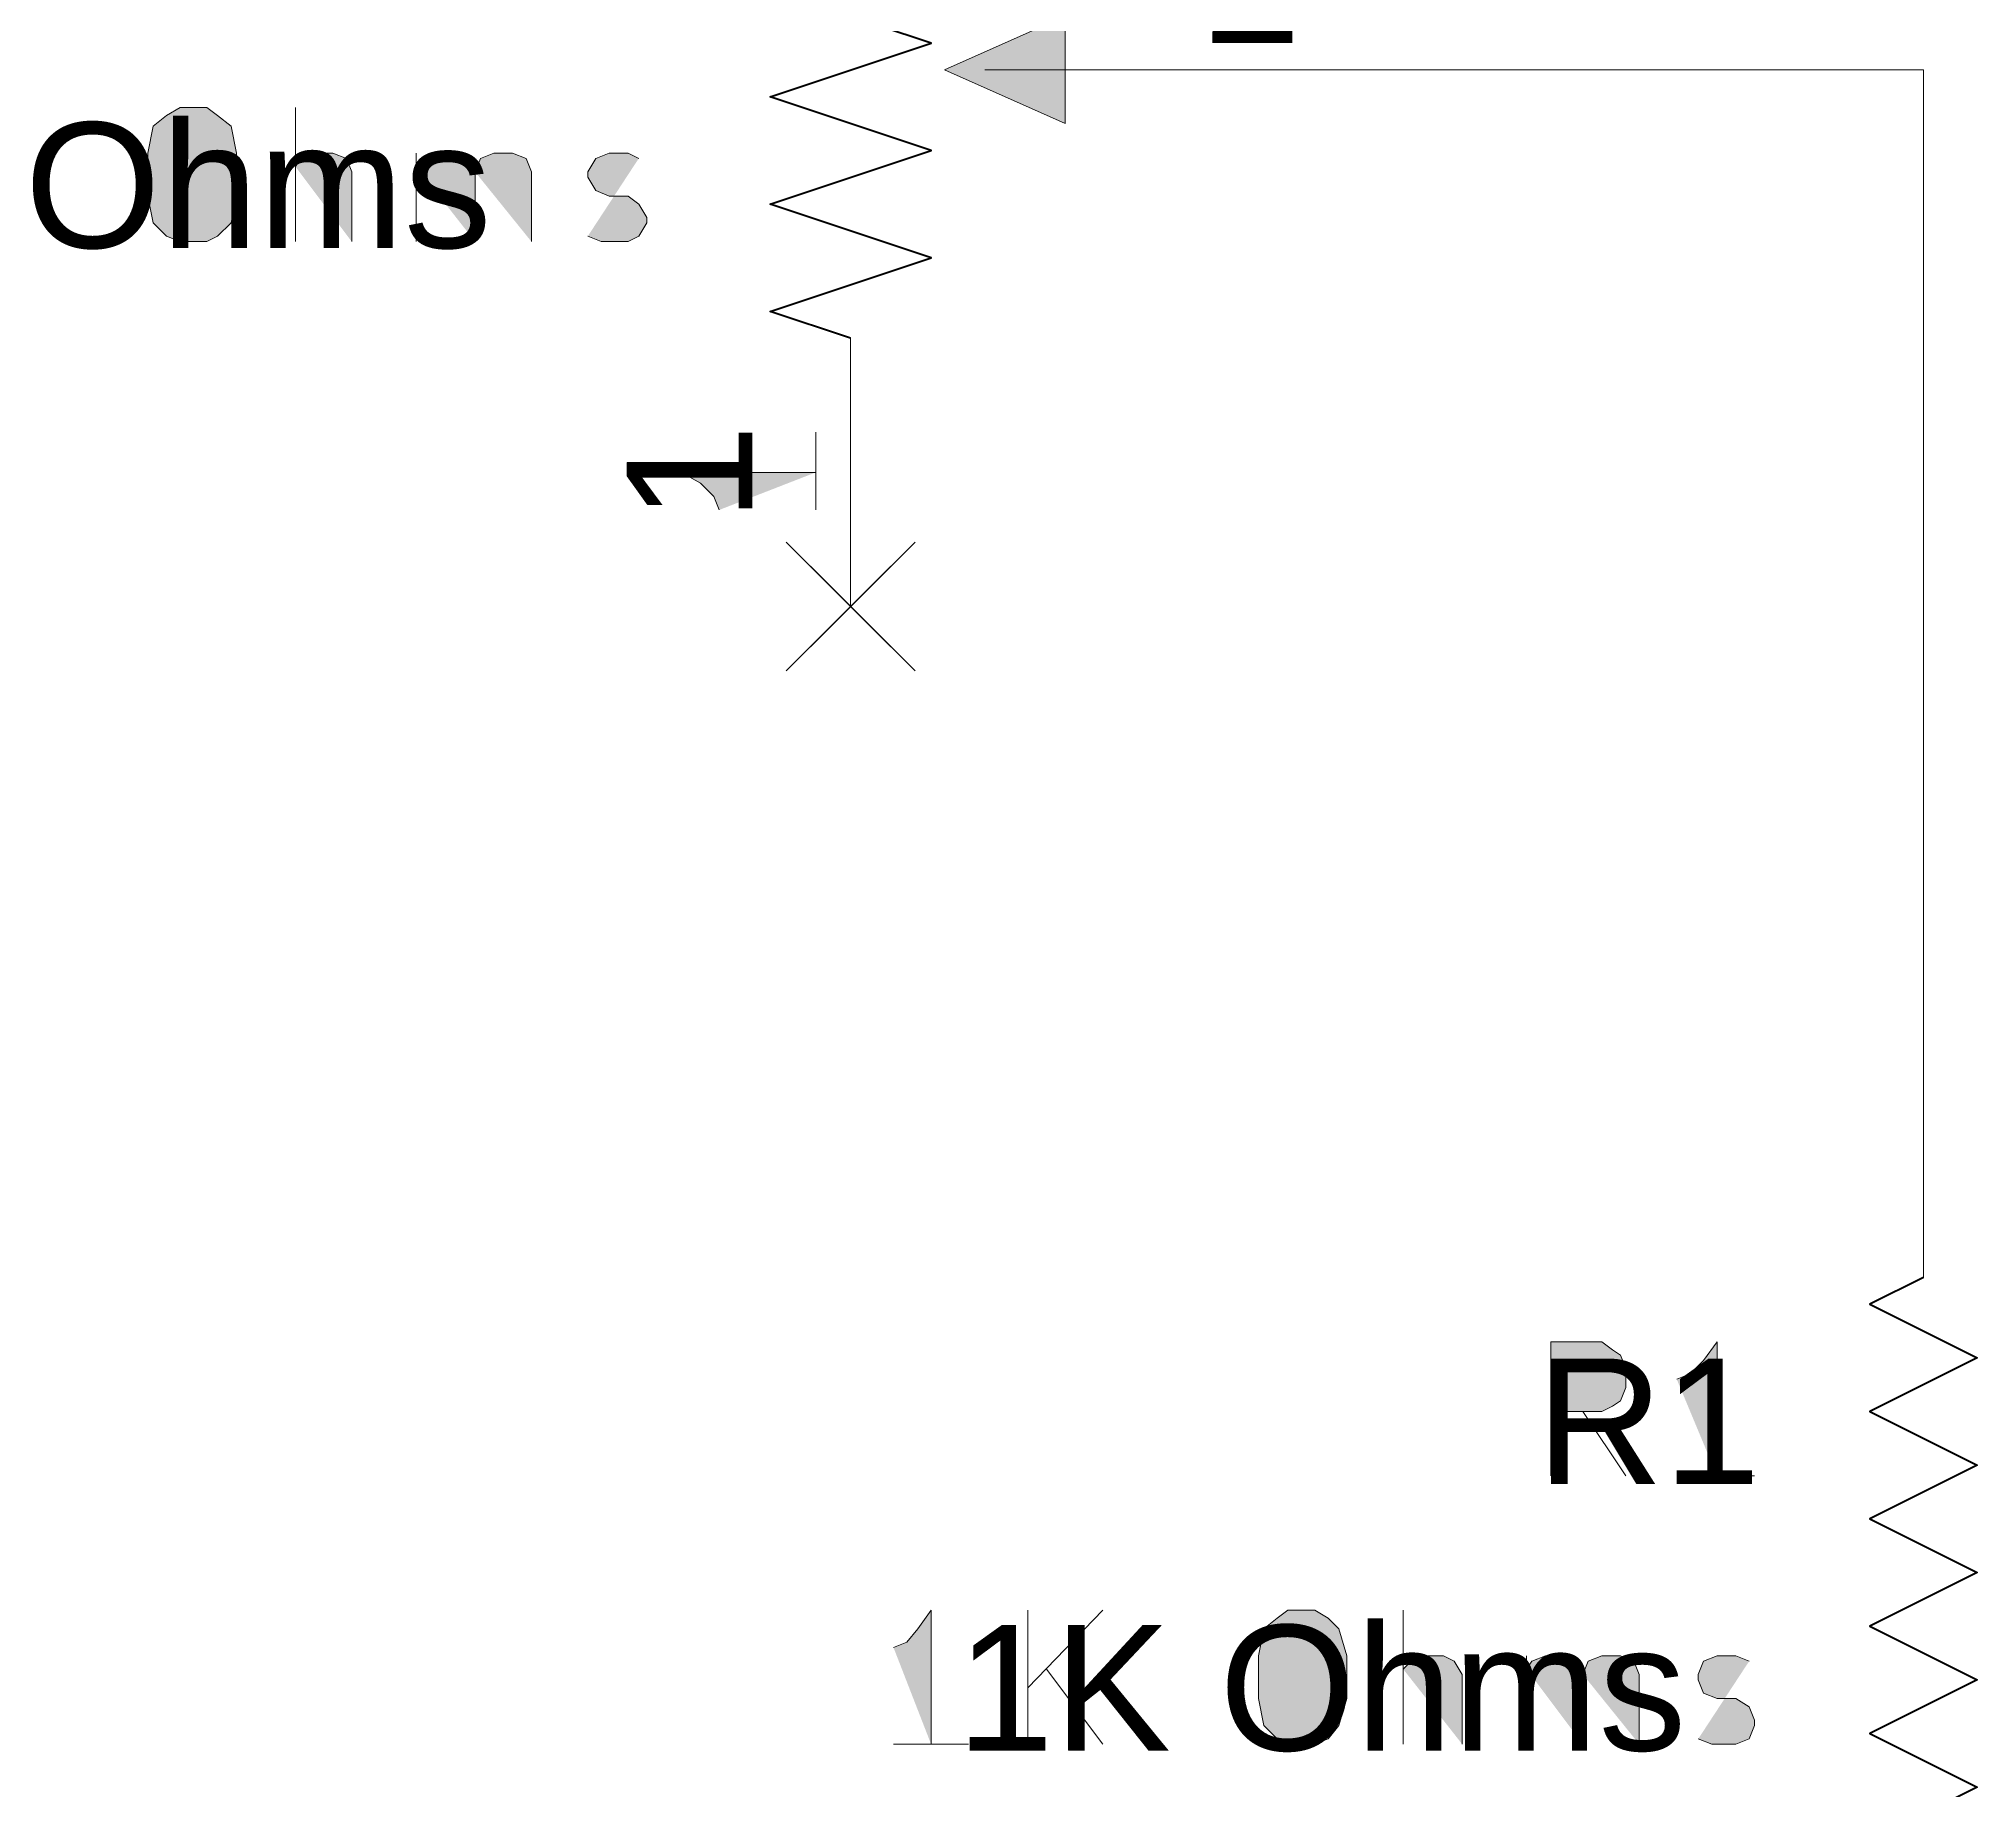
# Model space of a CAD drawing. Extents: x 283 to 656, y 89 to 372.
# Drawn here: x 407.9 to 459.9, y 254.4 to 301.4 of the extents above; entities that cross this region are included whole.
import ezdxf

# ---------------------------------------------------------------- set-up
doc = ezdxf.new("R2010")
doc.units = 0
doc.header["$MEASUREMENT"] = 0
doc.layers.add('Layer 1', color=7, linetype='Continuous', lineweight=0)

# ---------------------------------------------------------------- blocks, each defined once
blk = doc.blocks.new('Block_23')
at = {"layer": 'Layer 1', "char_height": 0.2, "attachment_point": 7, "rotation": 90}
for insert in [(427.046, 288.433), (427.048, 288.434)]:
    blk.add_mtext('\\C18;\\c0;\\FArial|b0|i0|c1;\\H3.364416;\\W1.000000;1', dxfattribs=dict(at, insert=insert))
blk = doc.blocks.new('Block_22')
at = {"layer": 'Layer 1', "true_color": 0x000000, "transparency": 33554687}
h = blk.add_hatch(color=18, dxfattribs=at)
h.dxf.hatch_style = 2
edge = h.paths.add_edge_path()
edge.add_spline(control_points=[(436.889, 300.556), (436.889, 300.556), (444.089, 300.556), (444.089, 300.556)], knot_values=[0, 0, 0, 0, 1, 1, 1, 1], degree=3, periodic=0)
edge.add_line((444.089, 300.556), (436.889, 300.556))
h = blk.add_hatch(color=18, dxfattribs=at)
h.dxf.hatch_style = 2
edge = h.paths.add_edge_path()
edge.add_spline(control_points=[(411.689, 299.548), (411.689, 299.548), (412.409, 299.548), (412.409, 299.548), (412.409, 299.548), (412.697, 299.332), (412.697, 299.332), (412.697, 299.332), (413.057, 299.044), (413.057, 299.044), (413.057, 299.044), (413.201, 298.324), (413.201, 298.324), (413.201, 298.324), (413.201, 297.172), (413.201, 297.172), (413.201, 297.172), (413.057, 296.452), (413.057, 296.452), (413.057, 296.452), (412.697, 296.092), (412.697, 296.092), (412.697, 296.092), (412.409, 295.948), (412.409, 295.948), (412.409, 295.948), (411.689, 295.948), (411.689, 295.948), (411.689, 295.948), (411.329, 296.092), (411.329, 296.092), (411.329, 296.092), (410.969, 296.452), (410.969, 296.452), (410.969, 296.452), (410.825, 297.172), (410.825, 297.172), (410.825, 297.172), (410.825, 298.324), (410.825, 298.324), (410.825, 298.324), (410.969, 299.044), (410.969, 299.044), (410.969, 299.044), (411.329, 299.332), (411.329, 299.332), (411.329, 299.332), (411.689, 299.548), (411.689, 299.548)], knot_values=[0, 0, 0, 0, 1, 1, 1, 2, 2, 2, 3, 3, 3, 4, 4, 4, 5, 5, 5, 6, 6, 6, 7, 7, 7, 8, 8, 8, 9, 9, 9, 10, 10, 10, 11, 11, 11, 12, 12, 12, 13, 13, 13, 14, 14, 14, 15, 15, 15, 16, 16, 16, 16], degree=3, periodic=0)
edge.add_line((411.689, 299.548), (411.689, 299.548))
h = blk.add_hatch(color=18, dxfattribs=at)
h.dxf.hatch_style = 2
edge = h.paths.add_edge_path()
edge.add_spline(control_points=[(414.785, 295.948), (414.785, 295.948), (414.785, 299.548), (414.785, 299.548)], knot_values=[0, 0, 0, 0, 1, 1, 1, 1], degree=3, periodic=0)
edge.add_line((414.785, 299.548), (414.785, 295.948))
h = blk.add_hatch(color=18, dxfattribs=at)
h.dxf.hatch_style = 2
edge = h.paths.add_edge_path()
edge.add_spline(control_points=[(416.297, 295.948), (416.297, 295.948), (416.297, 297.82), (416.297, 297.82), (416.297, 297.82), (416.153, 298.18), (416.153, 298.18), (416.153, 298.18), (415.793, 298.324), (415.793, 298.324), (415.793, 298.324), (415.289, 298.324), (415.289, 298.324), (415.289, 298.324), (414.929, 298.18), (414.929, 298.18), (414.929, 298.18), (414.785, 297.964), (414.785, 297.964)], knot_values=[0, 0, 0, 0, 1, 1, 1, 2, 2, 2, 3, 3, 3, 4, 4, 4, 5, 5, 5, 6, 6, 6, 6], degree=3, periodic=0)
edge.add_line((414.785, 297.964), (416.297, 295.948))
h = blk.add_hatch(color=18, dxfattribs=at)
h.dxf.hatch_style = 2
edge = h.paths.add_edge_path()
edge.add_spline(control_points=[(418.025, 295.948), (418.025, 295.948), (418.025, 298.324), (418.025, 298.324)], knot_values=[0, 0, 0, 0, 1, 1, 1, 1], degree=3, periodic=0)
edge.add_line((418.025, 298.324), (418.025, 295.948))
h = blk.add_hatch(color=18, dxfattribs=at)
h.dxf.hatch_style = 2
edge = h.paths.add_edge_path()
edge.add_spline(control_points=[(418.025, 297.964), (418.025, 297.964), (418.169, 298.18), (418.169, 298.18), (418.169, 298.18), (418.529, 298.324), (418.529, 298.324), (418.529, 298.324), (419.033, 298.324), (419.033, 298.324), (419.033, 298.324), (419.393, 298.18), (419.393, 298.18), (419.393, 298.18), (419.609, 297.82), (419.609, 297.82), (419.609, 297.82), (419.609, 295.948), (419.609, 295.948)], knot_values=[0, 0, 0, 0, 1, 1, 1, 2, 2, 2, 3, 3, 3, 4, 4, 4, 5, 5, 5, 6, 6, 6, 6], degree=3, periodic=0)
edge.add_line((419.609, 295.948), (418.025, 297.964))
h = blk.add_hatch(color=18, dxfattribs=at)
h.dxf.hatch_style = 2
edge = h.paths.add_edge_path()
edge.add_spline(control_points=[(419.609, 297.82), (419.609, 297.82), (419.753, 298.18), (419.753, 298.18), (419.753, 298.18), (420.113, 298.324), (420.113, 298.324), (420.113, 298.324), (420.617, 298.324), (420.617, 298.324), (420.617, 298.324), (420.977, 298.18), (420.977, 298.18), (420.977, 298.18), (421.121, 297.82), (421.121, 297.82), (421.121, 297.82), (421.121, 295.948), (421.121, 295.948)], knot_values=[0, 0, 0, 0, 1, 1, 1, 2, 2, 2, 3, 3, 3, 4, 4, 4, 5, 5, 5, 6, 6, 6, 6], degree=3, periodic=0)
edge.add_line((421.121, 295.948), (419.609, 297.82))
h = blk.add_hatch(color=18, dxfattribs=at)
h.dxf.hatch_style = 2
edge = h.paths.add_edge_path()
edge.add_spline(control_points=[(422.633, 296.092), (422.633, 296.092), (422.993, 295.948), (422.993, 295.948), (422.993, 295.948), (423.713, 295.948), (423.713, 295.948), (423.713, 295.948), (424.001, 296.092), (424.001, 296.092), (424.001, 296.092), (424.217, 296.452), (424.217, 296.452), (424.217, 296.452), (424.217, 296.596), (424.217, 296.596), (424.217, 296.596), (424.001, 296.956), (424.001, 296.956), (424.001, 296.956), (423.713, 297.172), (423.713, 297.172), (423.713, 297.172), (423.209, 297.172), (423.209, 297.172), (423.209, 297.172), (422.849, 297.316), (422.849, 297.316), (422.849, 297.316), (422.633, 297.676), (422.633, 297.676), (422.633, 297.676), (422.633, 297.82), (422.633, 297.82), (422.633, 297.82), (422.849, 298.18), (422.849, 298.18), (422.849, 298.18), (423.209, 298.324), (423.209, 298.324), (423.209, 298.324), (423.713, 298.324), (423.713, 298.324), (423.713, 298.324), (424.001, 298.18), (424.001, 298.18)], knot_values=[0, 0, 0, 0, 1, 1, 1, 2, 2, 2, 3, 3, 3, 4, 4, 4, 5, 5, 5, 6, 6, 6, 7, 7, 7, 8, 8, 8, 9, 9, 9, 10, 10, 10, 11, 11, 11, 12, 12, 12, 13, 13, 13, 14, 14, 14, 15, 15, 15, 15], degree=3, periodic=0)
edge.add_line((424.001, 298.18), (422.633, 296.092))
h = blk.add_hatch(color=18, dxfattribs=at)
h.dxf.hatch_style = 2
edge = h.paths.add_edge_path()
edge.add_spline(control_points=[(429.689, 293.356), (429.689, 293.356), (429.689, 286.156), (429.689, 286.156)], knot_values=[0, 0, 0, 0, 1, 1, 1, 1], degree=3, periodic=0)
edge.add_line((429.689, 286.156), (429.689, 293.356))
h = blk.add_hatch(color=18, dxfattribs=at)
h.dxf.hatch_style = 2
edge = h.paths.add_edge_path()
edge.add_spline(control_points=[(428.753, 290.836), (428.753, 290.836), (428.753, 288.748), (428.753, 288.748)], knot_values=[0, 0, 0, 0, 1, 1, 1, 1], degree=3, periodic=0)
edge.add_line((428.753, 288.748), (428.753, 290.836))
h = blk.add_hatch(color=18, dxfattribs=at)
h.dxf.hatch_style = 2
edge = h.paths.add_edge_path()
edge.add_spline(control_points=[(428.753, 289.756), (428.753, 289.756), (425.153, 289.756), (425.153, 289.756), (425.153, 289.756), (425.657, 289.468), (425.657, 289.468), (425.657, 289.468), (426.017, 289.108), (426.017, 289.108), (426.017, 289.108), (426.161, 288.748), (426.161, 288.748)], knot_values=[0, 0, 0, 0, 1, 1, 1, 2, 2, 2, 3, 3, 3, 4, 4, 4, 4], degree=3, periodic=0)
edge.add_line((426.161, 288.748), (428.753, 289.756))
h = blk.add_hatch(color=18, dxfattribs=at)
h.dxf.hatch_style = 2
edge = h.paths.add_edge_path()
edge.add_spline(control_points=[(428.609, 287.236), (428.609, 287.236), (430.769, 285.076), (430.769, 285.076)], knot_values=[0, 0, 0, 0, 1, 1, 1, 1], degree=3, periodic=0)
edge.add_line((430.769, 285.076), (428.609, 287.236))
h = blk.add_hatch(color=18, dxfattribs=at)
h.dxf.hatch_style = 2
edge = h.paths.add_edge_path()
edge.add_spline(control_points=[(430.769, 287.236), (430.769, 287.236), (428.609, 285.076), (428.609, 285.076)], knot_values=[0, 0, 0, 0, 1, 1, 1, 1], degree=3, periodic=0)
edge.add_line((428.609, 285.076), (430.769, 287.236))
at = {"layer": 'Layer 1', "color": 18, "lineweight": 15, "true_color": 0x000000}
for points in [[(436.889, 300.556), (436.889, 300.556), (444.089, 300.556), (444.089, 300.556)], [(414.785, 295.948), (414.785, 295.948), (414.785, 299.548), (414.785, 299.548)], [(418.025, 295.948), (418.025, 295.948), (418.025, 298.324), (418.025, 298.324)], [(429.689, 293.356), (429.689, 293.356), (429.689, 286.156), (429.689, 286.156)], [(428.753, 290.836), (428.753, 290.836), (428.753, 288.748), (428.753, 288.748)], [(428.609, 287.236), (428.609, 287.236), (430.769, 285.076), (430.769, 285.076)], [(430.769, 287.236), (430.769, 287.236), (428.609, 285.076), (428.609, 285.076)]]:
    blk.add_open_spline(points, degree=3, dxfattribs=at)
for points, knots in [([(411.689, 299.548), (411.689, 299.548), (412.409, 299.548), (412.409, 299.548), (412.409, 299.548), (412.697, 299.332), (412.697, 299.332), (412.697, 299.332), (413.057, 299.044), (413.057, 299.044), (413.057, 299.044), (413.201, 298.324), (413.201, 298.324), (413.201, 298.324), (413.201, 297.172), (413.201, 297.172), (413.201, 297.172), (413.057, 296.452), (413.057, 296.452), (413.057, 296.452), (412.697, 296.092), (412.697, 296.092), (412.697, 296.092), (412.409, 295.948), (412.409, 295.948), (412.409, 295.948), (411.689, 295.948), (411.689, 295.948), (411.689, 295.948), (411.329, 296.092), (411.329, 296.092), (411.329, 296.092), (410.969, 296.452), (410.969, 296.452), (410.969, 296.452), (410.825, 297.172), (410.825, 297.172), (410.825, 297.172), (410.825, 298.324), (410.825, 298.324), (410.825, 298.324), (410.969, 299.044), (410.969, 299.044), (410.969, 299.044), (411.329, 299.332), (411.329, 299.332), (411.329, 299.332), (411.689, 299.548), (411.689, 299.548)], [0, 0, 0, 0, 1, 1, 1, 2, 2, 2, 3, 3, 3, 4, 4, 4, 5, 5, 5, 6, 6, 6, 7, 7, 7, 8, 8, 8, 9, 9, 9, 10, 10, 10, 11, 11, 11, 12, 12, 12, 13, 13, 13, 14, 14, 14, 15, 15, 15, 16, 16, 16, 16]), ([(416.297, 295.948), (416.297, 295.948), (416.297, 297.82), (416.297, 297.82), (416.297, 297.82), (416.153, 298.18), (416.153, 298.18), (416.153, 298.18), (415.793, 298.324), (415.793, 298.324), (415.793, 298.324), (415.289, 298.324), (415.289, 298.324), (415.289, 298.324), (414.929, 298.18), (414.929, 298.18), (414.929, 298.18), (414.785, 297.964), (414.785, 297.964)], [0, 0, 0, 0, 1, 1, 1, 2, 2, 2, 3, 3, 3, 4, 4, 4, 5, 5, 5, 6, 6, 6, 6]), ([(418.025, 297.964), (418.025, 297.964), (418.169, 298.18), (418.169, 298.18), (418.169, 298.18), (418.529, 298.324), (418.529, 298.324), (418.529, 298.324), (419.033, 298.324), (419.033, 298.324), (419.033, 298.324), (419.393, 298.18), (419.393, 298.18), (419.393, 298.18), (419.609, 297.82), (419.609, 297.82), (419.609, 297.82), (419.609, 295.948), (419.609, 295.948)], [0, 0, 0, 0, 1, 1, 1, 2, 2, 2, 3, 3, 3, 4, 4, 4, 5, 5, 5, 6, 6, 6, 6]), ([(419.609, 297.82), (419.609, 297.82), (419.753, 298.18), (419.753, 298.18), (419.753, 298.18), (420.113, 298.324), (420.113, 298.324), (420.113, 298.324), (420.617, 298.324), (420.617, 298.324), (420.617, 298.324), (420.977, 298.18), (420.977, 298.18), (420.977, 298.18), (421.121, 297.82), (421.121, 297.82), (421.121, 297.82), (421.121, 295.948), (421.121, 295.948)], [0, 0, 0, 0, 1, 1, 1, 2, 2, 2, 3, 3, 3, 4, 4, 4, 5, 5, 5, 6, 6, 6, 6]), ([(422.633, 296.092), (422.633, 296.092), (422.993, 295.948), (422.993, 295.948), (422.993, 295.948), (423.713, 295.948), (423.713, 295.948), (423.713, 295.948), (424.001, 296.092), (424.001, 296.092), (424.001, 296.092), (424.217, 296.452), (424.217, 296.452), (424.217, 296.452), (424.217, 296.596), (424.217, 296.596), (424.217, 296.596), (424.001, 296.956), (424.001, 296.956), (424.001, 296.956), (423.713, 297.172), (423.713, 297.172), (423.713, 297.172), (423.209, 297.172), (423.209, 297.172), (423.209, 297.172), (422.849, 297.316), (422.849, 297.316), (422.849, 297.316), (422.633, 297.676), (422.633, 297.676), (422.633, 297.676), (422.633, 297.82), (422.633, 297.82), (422.633, 297.82), (422.849, 298.18), (422.849, 298.18), (422.849, 298.18), (423.209, 298.324), (423.209, 298.324), (423.209, 298.324), (423.713, 298.324), (423.713, 298.324), (423.713, 298.324), (424.001, 298.18), (424.001, 298.18)], [0, 0, 0, 0, 1, 1, 1, 2, 2, 2, 3, 3, 3, 4, 4, 4, 5, 5, 5, 6, 6, 6, 7, 7, 7, 8, 8, 8, 9, 9, 9, 10, 10, 10, 11, 11, 11, 12, 12, 12, 13, 13, 13, 14, 14, 14, 15, 15, 15, 15]), ([(428.753, 289.756), (428.753, 289.756), (425.153, 289.756), (425.153, 289.756), (425.153, 289.756), (425.657, 289.468), (425.657, 289.468), (425.657, 289.468), (426.017, 289.108), (426.017, 289.108), (426.017, 289.108), (426.161, 288.748), (426.161, 288.748)], [0, 0, 0, 0, 1, 1, 1, 2, 2, 2, 3, 3, 3, 4, 4, 4, 4])]:
    blk.add_open_spline(points, degree=3, knots=knots, dxfattribs=at)
at = {"layer": 'Layer 1'}
blk.add_blockref('Block_23', (0, 0), dxfattribs=at)
at = {"layer": 'Layer 1', "char_height": 0.2, "attachment_point": 7}
for s, insert in [('\\C18;\\c0;\\FArial|b0|i0|c1;\\H3.364416;\\W1.000000;2', (439.165, 301.277)), ('\\C18;\\c0;\\FArial|b0|i0|c1;\\H3.364416;\\W1.000000;2', (439.168, 301.275)), ('\\C18;\\c0;\\FArial|b0|i0|c1;\\H3.364416;\\W1.000000;0-30K Ohms', (393.67, 295.733)), ('\\C18;\\c0;\\FArial|b0|i0|c1;\\H3.364416;\\W1.000000;0-30K Ohms', (393.672, 295.731))]:
    blk.add_mtext(s, dxfattribs=dict(at, insert=insert))
blk = doc.blocks.new('Block_21')
at = {"layer": 'Layer 1', "true_color": 0x000000, "transparency": 33554687}
h = blk.add_hatch(color=18, dxfattribs=at)
edge = h.paths.add_edge_path()
edge.add_spline(control_points=[(432.209, 300.556), (432.209, 300.556), (435.449, 299.116), (435.449, 299.116), (435.449, 299.116), (435.449, 301.996), (435.449, 301.996), (435.449, 301.996), (432.209, 300.556), (432.209, 300.556)], knot_values=[0, 0, 0, 0, 1, 1, 1, 2, 2, 2, 3, 3, 3, 3], degree=3, periodic=0)
at = {"layer": 'Layer 1', "color": 18, "lineweight": 40, "true_color": 0x000000}
blk.add_open_spline([(429.689, 293.356), (429.689, 293.356), (427.529, 294.076), (427.529, 294.076), (427.529, 294.076), (431.849, 295.516), (431.849, 295.516), (431.849, 295.516), (427.529, 296.956), (427.529, 296.956), (427.529, 296.956), (431.849, 298.396), (431.849, 298.396), (431.849, 298.396), (427.529, 299.836), (427.529, 299.836), (427.529, 299.836), (431.849, 301.276), (431.849, 301.276), (431.849, 301.276), (427.529, 302.716), (427.529, 302.716), (427.529, 302.716), (431.849, 304.156), (431.849, 304.156), (431.849, 304.156), (427.529, 305.596), (427.529, 305.596), (427.529, 305.596), (431.849, 307.036), (431.849, 307.036), (431.849, 307.036), (429.689, 307.756), (429.689, 307.756)], degree=3, knots=[0, 0, 0, 0, 1, 1, 1, 2, 2, 2, 3, 3, 3, 4, 4, 4, 5, 5, 5, 6, 6, 6, 7, 7, 7, 8, 8, 8, 9, 9, 9, 10, 10, 10, 11, 11, 11, 11], dxfattribs=at)
at = {"layer": 'Layer 1', "color": 18, "lineweight": 15, "true_color": 0x000000}
blk.add_open_spline([(432.209, 300.556), (432.209, 300.556), (435.449, 299.116), (435.449, 299.116), (435.449, 299.116), (435.449, 301.996), (435.449, 301.996), (435.449, 301.996), (432.209, 300.556), (432.209, 300.556)], degree=3, knots=[0, 0, 0, 0, 1, 1, 1, 2, 2, 2, 3, 3, 3, 3], dxfattribs=at)
blk.add_open_spline([(436.889, 300.556), (436.889, 300.556), (433.289, 300.556), (433.289, 300.556)], degree=3, dxfattribs=at)
at = {"layer": 'Layer 1'}
blk.add_blockref('Block_22', (0, 0), dxfattribs=at)
blk = doc.blocks.new('Block_57')
at = {"layer": 'Layer 1', "true_color": 0x000000, "transparency": 33554687}
h = blk.add_hatch(color=18, dxfattribs=at)
h.dxf.hatch_style = 2
edge = h.paths.add_edge_path()
edge.add_spline(control_points=[(458.489, 268.156), (458.489, 268.156), (458.489, 271.756), (458.489, 271.756)], knot_values=[0, 0, 0, 0, 1, 1, 1, 1], degree=3, periodic=0)
edge.add_line((458.489, 271.756), (458.489, 268.156))
h = blk.add_hatch(color=18, dxfattribs=at)
h.dxf.hatch_style = 2
edge = h.paths.add_edge_path()
edge.add_spline(control_points=[(448.481, 262.828), (448.481, 262.828), (448.481, 266.428), (448.481, 266.428), (448.481, 266.428), (449.849, 266.428), (449.849, 266.428), (449.849, 266.428), (450.137, 266.212), (450.137, 266.212), (450.137, 266.212), (450.353, 266.068), (450.353, 266.068), (450.353, 266.068), (450.497, 265.708), (450.497, 265.708), (450.497, 265.708), (450.497, 265.204), (450.497, 265.204), (450.497, 265.204), (450.353, 264.844), (450.353, 264.844), (450.353, 264.844), (450.137, 264.7), (450.137, 264.7), (450.137, 264.7), (449.849, 264.556), (449.849, 264.556), (449.849, 264.556), (448.481, 264.556), (448.481, 264.556)], knot_values=[0, 0, 0, 0, 1, 1, 1, 2, 2, 2, 3, 3, 3, 4, 4, 4, 5, 5, 5, 6, 6, 6, 7, 7, 7, 8, 8, 8, 9, 9, 9, 10, 10, 10, 10], degree=3, periodic=0)
edge.add_line((448.481, 264.556), (448.481, 262.828))
h = blk.add_hatch(color=18, dxfattribs=at)
h.dxf.hatch_style = 2
edge = h.paths.add_edge_path()
edge.add_spline(control_points=[(452.945, 262.828), (452.945, 262.828), (452.945, 266.428), (452.945, 266.428), (452.945, 266.428), (452.585, 265.924), (452.585, 265.924), (452.585, 265.924), (452.225, 265.564), (452.225, 265.564), (452.225, 265.564), (451.865, 265.42), (451.865, 265.42)], knot_values=[0, 0, 0, 0, 1, 1, 1, 2, 2, 2, 3, 3, 3, 4, 4, 4, 4], degree=3, periodic=0)
edge.add_line((451.865, 265.42), (452.945, 262.828))
h = blk.add_hatch(color=18, dxfattribs=at)
h.dxf.hatch_style = 2
edge = h.paths.add_edge_path()
edge.add_spline(control_points=[(450.497, 262.828), (450.497, 262.828), (449.345, 264.556), (449.345, 264.556)], knot_values=[0, 0, 0, 0, 1, 1, 1, 1], degree=3, periodic=0)
edge.add_line((449.345, 264.556), (450.497, 262.828))
h = blk.add_hatch(color=18, dxfattribs=at)
h.dxf.hatch_style = 2
edge = h.paths.add_edge_path()
edge.add_spline(control_points=[(453.953, 262.828), (453.953, 262.828), (451.865, 262.828), (451.865, 262.828)], knot_values=[0, 0, 0, 0, 1, 1, 1, 1], degree=3, periodic=0)
edge.add_line((451.865, 262.828), (453.953, 262.828))
h = blk.add_hatch(color=18, dxfattribs=at)
h.dxf.hatch_style = 2
edge = h.paths.add_edge_path()
edge.add_spline(control_points=[(431.849, 255.628), (431.849, 255.628), (431.849, 259.228), (431.849, 259.228), (431.849, 259.228), (431.489, 258.724), (431.489, 258.724), (431.489, 258.724), (431.201, 258.364), (431.201, 258.364), (431.201, 258.364), (430.841, 258.22), (430.841, 258.22)], knot_values=[0, 0, 0, 0, 1, 1, 1, 2, 2, 2, 3, 3, 3, 4, 4, 4, 4], degree=3, periodic=0)
edge.add_line((430.841, 258.22), (431.849, 255.628))
h = blk.add_hatch(color=18, dxfattribs=at)
h.dxf.hatch_style = 2
edge = h.paths.add_edge_path()
edge.add_spline(control_points=[(434.441, 255.628), (434.441, 255.628), (434.441, 259.228), (434.441, 259.228)], knot_values=[0, 0, 0, 0, 1, 1, 1, 1], degree=3, periodic=0)
edge.add_line((434.441, 259.228), (434.441, 255.628))
h = blk.add_hatch(color=18, dxfattribs=at)
h.dxf.hatch_style = 2
edge = h.paths.add_edge_path()
edge.add_spline(control_points=[(436.457, 259.228), (436.457, 259.228), (434.441, 257.14), (434.441, 257.14)], knot_values=[0, 0, 0, 0, 1, 1, 1, 1], degree=3, periodic=0)
edge.add_line((434.441, 257.14), (436.457, 259.228))
h = blk.add_hatch(color=18, dxfattribs=at)
h.dxf.hatch_style = 2
edge = h.paths.add_edge_path()
edge.add_spline(control_points=[(441.425, 259.228), (441.425, 259.228), (442.145, 259.228), (442.145, 259.228), (442.145, 259.228), (442.505, 259.012), (442.505, 259.012), (442.505, 259.012), (442.793, 258.724), (442.793, 258.724), (442.793, 258.724), (443.009, 258.004), (443.009, 258.004), (443.009, 258.004), (443.009, 256.852), (443.009, 256.852), (443.009, 256.852), (442.793, 256.132), (442.793, 256.132), (442.793, 256.132), (442.505, 255.772), (442.505, 255.772), (442.505, 255.772), (442.145, 255.628), (442.145, 255.628), (442.145, 255.628), (441.425, 255.628), (441.425, 255.628), (441.425, 255.628), (441.137, 255.772), (441.137, 255.772), (441.137, 255.772), (440.777, 256.132), (440.777, 256.132), (440.777, 256.132), (440.633, 256.852), (440.633, 256.852), (440.633, 256.852), (440.633, 258.004), (440.633, 258.004), (440.633, 258.004), (440.777, 258.724), (440.777, 258.724), (440.777, 258.724), (441.137, 259.012), (441.137, 259.012), (441.137, 259.012), (441.425, 259.228), (441.425, 259.228)], knot_values=[0, 0, 0, 0, 1, 1, 1, 2, 2, 2, 3, 3, 3, 4, 4, 4, 5, 5, 5, 6, 6, 6, 7, 7, 7, 8, 8, 8, 9, 9, 9, 10, 10, 10, 11, 11, 11, 12, 12, 12, 13, 13, 13, 14, 14, 14, 15, 15, 15, 16, 16, 16, 16], degree=3, periodic=0)
edge.add_line((441.425, 259.228), (441.425, 259.228))
h = blk.add_hatch(color=18, dxfattribs=at)
h.dxf.hatch_style = 2
edge = h.paths.add_edge_path()
edge.add_spline(control_points=[(444.521, 255.628), (444.521, 255.628), (444.521, 259.228), (444.521, 259.228)], knot_values=[0, 0, 0, 0, 1, 1, 1, 1], degree=3, periodic=0)
edge.add_line((444.521, 259.228), (444.521, 255.628))
h = blk.add_hatch(color=18, dxfattribs=at)
h.dxf.hatch_style = 2
edge = h.paths.add_edge_path()
edge.add_spline(control_points=[(436.457, 255.628), (436.457, 255.628), (434.945, 257.644), (434.945, 257.644)], knot_values=[0, 0, 0, 0, 1, 1, 1, 1], degree=3, periodic=0)
edge.add_line((434.945, 257.644), (436.457, 255.628))
h = blk.add_hatch(color=18, dxfattribs=at)
h.dxf.hatch_style = 2
edge = h.paths.add_edge_path()
edge.add_spline(control_points=[(446.105, 255.628), (446.105, 255.628), (446.105, 257.5), (446.105, 257.5), (446.105, 257.5), (445.889, 257.86), (445.889, 257.86), (445.889, 257.86), (445.601, 258.004), (445.601, 258.004), (445.601, 258.004), (445.025, 258.004), (445.025, 258.004), (445.025, 258.004), (444.737, 257.86), (444.737, 257.86), (444.737, 257.86), (444.521, 257.644), (444.521, 257.644)], knot_values=[0, 0, 0, 0, 1, 1, 1, 2, 2, 2, 3, 3, 3, 4, 4, 4, 5, 5, 5, 6, 6, 6, 6], degree=3, periodic=0)
edge.add_line((444.521, 257.644), (446.105, 255.628))
h = blk.add_hatch(color=18, dxfattribs=at)
h.dxf.hatch_style = 2
edge = h.paths.add_edge_path()
edge.add_spline(control_points=[(447.833, 255.628), (447.833, 255.628), (447.833, 258.004), (447.833, 258.004)], knot_values=[0, 0, 0, 0, 1, 1, 1, 1], degree=3, periodic=0)
edge.add_line((447.833, 258.004), (447.833, 255.628))
h = blk.add_hatch(color=18, dxfattribs=at)
h.dxf.hatch_style = 2
edge = h.paths.add_edge_path()
edge.add_spline(control_points=[(447.833, 257.644), (447.833, 257.644), (447.977, 257.86), (447.977, 257.86), (447.977, 257.86), (448.337, 258.004), (448.337, 258.004), (448.337, 258.004), (448.841, 258.004), (448.841, 258.004), (448.841, 258.004), (449.201, 257.86), (449.201, 257.86), (449.201, 257.86), (449.345, 257.5), (449.345, 257.5), (449.345, 257.5), (449.345, 255.628), (449.345, 255.628)], knot_values=[0, 0, 0, 0, 1, 1, 1, 2, 2, 2, 3, 3, 3, 4, 4, 4, 5, 5, 5, 6, 6, 6, 6], degree=3, periodic=0)
edge.add_line((449.345, 255.628), (447.833, 257.644))
h = blk.add_hatch(color=18, dxfattribs=at)
h.dxf.hatch_style = 2
edge = h.paths.add_edge_path()
edge.add_spline(control_points=[(449.345, 257.5), (449.345, 257.5), (449.489, 257.86), (449.489, 257.86), (449.489, 257.86), (449.849, 258.004), (449.849, 258.004), (449.849, 258.004), (450.353, 258.004), (450.353, 258.004), (450.353, 258.004), (450.713, 257.86), (450.713, 257.86), (450.713, 257.86), (450.857, 257.5), (450.857, 257.5), (450.857, 257.5), (450.857, 255.628), (450.857, 255.628)], knot_values=[0, 0, 0, 0, 1, 1, 1, 2, 2, 2, 3, 3, 3, 4, 4, 4, 5, 5, 5, 6, 6, 6, 6], degree=3, periodic=0)
edge.add_line((450.857, 255.628), (449.345, 257.5))
h = blk.add_hatch(color=18, dxfattribs=at)
h.dxf.hatch_style = 2
edge = h.paths.add_edge_path()
edge.add_spline(control_points=[(452.441, 255.772), (452.441, 255.772), (452.801, 255.628), (452.801, 255.628), (452.801, 255.628), (453.449, 255.628), (453.449, 255.628), (453.449, 255.628), (453.809, 255.772), (453.809, 255.772), (453.809, 255.772), (453.953, 256.132), (453.953, 256.132), (453.953, 256.132), (453.953, 256.276), (453.953, 256.276), (453.953, 256.276), (453.809, 256.636), (453.809, 256.636), (453.809, 256.636), (453.449, 256.852), (453.449, 256.852), (453.449, 256.852), (452.945, 256.852), (452.945, 256.852), (452.945, 256.852), (452.585, 256.996), (452.585, 256.996), (452.585, 256.996), (452.441, 257.356), (452.441, 257.356), (452.441, 257.356), (452.441, 257.5), (452.441, 257.5), (452.441, 257.5), (452.585, 257.86), (452.585, 257.86), (452.585, 257.86), (452.945, 258.004), (452.945, 258.004), (452.945, 258.004), (453.449, 258.004), (453.449, 258.004), (453.449, 258.004), (453.809, 257.86), (453.809, 257.86)], knot_values=[0, 0, 0, 0, 1, 1, 1, 2, 2, 2, 3, 3, 3, 4, 4, 4, 5, 5, 5, 6, 6, 6, 7, 7, 7, 8, 8, 8, 9, 9, 9, 10, 10, 10, 11, 11, 11, 12, 12, 12, 13, 13, 13, 14, 14, 14, 15, 15, 15, 15], degree=3, periodic=0)
edge.add_line((453.809, 257.86), (452.441, 255.772))
h = blk.add_hatch(color=18, dxfattribs=at)
h.dxf.hatch_style = 2
edge = h.paths.add_edge_path()
edge.add_spline(control_points=[(432.857, 255.628), (432.857, 255.628), (430.841, 255.628), (430.841, 255.628)], knot_values=[0, 0, 0, 0, 1, 1, 1, 1], degree=3, periodic=0)
edge.add_line((430.841, 255.628), (432.857, 255.628))
h = blk.add_hatch(color=18, dxfattribs=at)
h.dxf.hatch_style = 2
edge = h.paths.add_edge_path()
edge.add_spline(control_points=[(458.489, 253.756), (458.489, 253.756), (458.489, 250.156), (458.489, 250.156)], knot_values=[0, 0, 0, 0, 1, 1, 1, 1], degree=3, periodic=0)
edge.add_line((458.489, 250.156), (458.489, 253.756))
at = {"layer": 'Layer 1', "color": 18, "lineweight": 15, "true_color": 0x000000}
for points in [[(458.489, 268.156), (458.489, 268.156), (458.489, 271.756), (458.489, 271.756)], [(450.497, 262.828), (450.497, 262.828), (449.345, 264.556), (449.345, 264.556)], [(453.953, 262.828), (453.953, 262.828), (451.865, 262.828), (451.865, 262.828)], [(434.441, 255.628), (434.441, 255.628), (434.441, 259.228), (434.441, 259.228)], [(436.457, 259.228), (436.457, 259.228), (434.441, 257.14), (434.441, 257.14)], [(444.521, 255.628), (444.521, 255.628), (444.521, 259.228), (444.521, 259.228)], [(436.457, 255.628), (436.457, 255.628), (434.945, 257.644), (434.945, 257.644)], [(447.833, 255.628), (447.833, 255.628), (447.833, 258.004), (447.833, 258.004)], [(432.857, 255.628), (432.857, 255.628), (430.841, 255.628), (430.841, 255.628)], [(458.489, 253.756), (458.489, 253.756), (458.489, 250.156), (458.489, 250.156)]]:
    blk.add_open_spline(points, degree=3, dxfattribs=at)
for points, knots in [([(448.481, 262.828), (448.481, 262.828), (448.481, 266.428), (448.481, 266.428), (448.481, 266.428), (449.849, 266.428), (449.849, 266.428), (449.849, 266.428), (450.137, 266.212), (450.137, 266.212), (450.137, 266.212), (450.353, 266.068), (450.353, 266.068), (450.353, 266.068), (450.497, 265.708), (450.497, 265.708), (450.497, 265.708), (450.497, 265.204), (450.497, 265.204), (450.497, 265.204), (450.353, 264.844), (450.353, 264.844), (450.353, 264.844), (450.137, 264.7), (450.137, 264.7), (450.137, 264.7), (449.849, 264.556), (449.849, 264.556), (449.849, 264.556), (448.481, 264.556), (448.481, 264.556)], [0, 0, 0, 0, 1, 1, 1, 2, 2, 2, 3, 3, 3, 4, 4, 4, 5, 5, 5, 6, 6, 6, 7, 7, 7, 8, 8, 8, 9, 9, 9, 10, 10, 10, 10]), ([(452.945, 262.828), (452.945, 262.828), (452.945, 266.428), (452.945, 266.428), (452.945, 266.428), (452.585, 265.924), (452.585, 265.924), (452.585, 265.924), (452.225, 265.564), (452.225, 265.564), (452.225, 265.564), (451.865, 265.42), (451.865, 265.42)], [0, 0, 0, 0, 1, 1, 1, 2, 2, 2, 3, 3, 3, 4, 4, 4, 4]), ([(431.849, 255.628), (431.849, 255.628), (431.849, 259.228), (431.849, 259.228), (431.849, 259.228), (431.489, 258.724), (431.489, 258.724), (431.489, 258.724), (431.201, 258.364), (431.201, 258.364), (431.201, 258.364), (430.841, 258.22), (430.841, 258.22)], [0, 0, 0, 0, 1, 1, 1, 2, 2, 2, 3, 3, 3, 4, 4, 4, 4]), ([(441.425, 259.228), (441.425, 259.228), (442.145, 259.228), (442.145, 259.228), (442.145, 259.228), (442.505, 259.012), (442.505, 259.012), (442.505, 259.012), (442.793, 258.724), (442.793, 258.724), (442.793, 258.724), (443.009, 258.004), (443.009, 258.004), (443.009, 258.004), (443.009, 256.852), (443.009, 256.852), (443.009, 256.852), (442.793, 256.132), (442.793, 256.132), (442.793, 256.132), (442.505, 255.772), (442.505, 255.772), (442.505, 255.772), (442.145, 255.628), (442.145, 255.628), (442.145, 255.628), (441.425, 255.628), (441.425, 255.628), (441.425, 255.628), (441.137, 255.772), (441.137, 255.772), (441.137, 255.772), (440.777, 256.132), (440.777, 256.132), (440.777, 256.132), (440.633, 256.852), (440.633, 256.852), (440.633, 256.852), (440.633, 258.004), (440.633, 258.004), (440.633, 258.004), (440.777, 258.724), (440.777, 258.724), (440.777, 258.724), (441.137, 259.012), (441.137, 259.012), (441.137, 259.012), (441.425, 259.228), (441.425, 259.228)], [0, 0, 0, 0, 1, 1, 1, 2, 2, 2, 3, 3, 3, 4, 4, 4, 5, 5, 5, 6, 6, 6, 7, 7, 7, 8, 8, 8, 9, 9, 9, 10, 10, 10, 11, 11, 11, 12, 12, 12, 13, 13, 13, 14, 14, 14, 15, 15, 15, 16, 16, 16, 16]), ([(446.105, 255.628), (446.105, 255.628), (446.105, 257.5), (446.105, 257.5), (446.105, 257.5), (445.889, 257.86), (445.889, 257.86), (445.889, 257.86), (445.601, 258.004), (445.601, 258.004), (445.601, 258.004), (445.025, 258.004), (445.025, 258.004), (445.025, 258.004), (444.737, 257.86), (444.737, 257.86), (444.737, 257.86), (444.521, 257.644), (444.521, 257.644)], [0, 0, 0, 0, 1, 1, 1, 2, 2, 2, 3, 3, 3, 4, 4, 4, 5, 5, 5, 6, 6, 6, 6]), ([(447.833, 257.644), (447.833, 257.644), (447.977, 257.86), (447.977, 257.86), (447.977, 257.86), (448.337, 258.004), (448.337, 258.004), (448.337, 258.004), (448.841, 258.004), (448.841, 258.004), (448.841, 258.004), (449.201, 257.86), (449.201, 257.86), (449.201, 257.86), (449.345, 257.5), (449.345, 257.5), (449.345, 257.5), (449.345, 255.628), (449.345, 255.628)], [0, 0, 0, 0, 1, 1, 1, 2, 2, 2, 3, 3, 3, 4, 4, 4, 5, 5, 5, 6, 6, 6, 6]), ([(449.345, 257.5), (449.345, 257.5), (449.489, 257.86), (449.489, 257.86), (449.489, 257.86), (449.849, 258.004), (449.849, 258.004), (449.849, 258.004), (450.353, 258.004), (450.353, 258.004), (450.353, 258.004), (450.713, 257.86), (450.713, 257.86), (450.713, 257.86), (450.857, 257.5), (450.857, 257.5), (450.857, 257.5), (450.857, 255.628), (450.857, 255.628)], [0, 0, 0, 0, 1, 1, 1, 2, 2, 2, 3, 3, 3, 4, 4, 4, 5, 5, 5, 6, 6, 6, 6]), ([(452.441, 255.772), (452.441, 255.772), (452.801, 255.628), (452.801, 255.628), (452.801, 255.628), (453.449, 255.628), (453.449, 255.628), (453.449, 255.628), (453.809, 255.772), (453.809, 255.772), (453.809, 255.772), (453.953, 256.132), (453.953, 256.132), (453.953, 256.132), (453.953, 256.276), (453.953, 256.276), (453.953, 256.276), (453.809, 256.636), (453.809, 256.636), (453.809, 256.636), (453.449, 256.852), (453.449, 256.852), (453.449, 256.852), (452.945, 256.852), (452.945, 256.852), (452.945, 256.852), (452.585, 256.996), (452.585, 256.996), (452.585, 256.996), (452.441, 257.356), (452.441, 257.356), (452.441, 257.356), (452.441, 257.5), (452.441, 257.5), (452.441, 257.5), (452.585, 257.86), (452.585, 257.86), (452.585, 257.86), (452.945, 258.004), (452.945, 258.004), (452.945, 258.004), (453.449, 258.004), (453.449, 258.004), (453.449, 258.004), (453.809, 257.86), (453.809, 257.86)], [0, 0, 0, 0, 1, 1, 1, 2, 2, 2, 3, 3, 3, 4, 4, 4, 5, 5, 5, 6, 6, 6, 7, 7, 7, 8, 8, 8, 9, 9, 9, 10, 10, 10, 11, 11, 11, 12, 12, 12, 13, 13, 13, 14, 14, 14, 15, 15, 15, 15])]:
    blk.add_open_spline(points, degree=3, knots=knots, dxfattribs=at)
at = {"layer": 'Layer 1', "char_height": 0.2, "attachment_point": 7}
for s, insert in [('\\C18;\\c0;\\FArial|b0|i0|c1;\\H3.364416;\\W1.000000;R1', (448.106, 262.613)), ('\\C18;\\c0;\\FArial|b0|i0|c1;\\H3.364416;\\W1.000000;R1', (448.108, 262.611)), ('\\C18;\\c0;\\FArial|b0|i0|c1;\\H3.364416;\\W1.000000;1K Ohms', (432.528, 255.413)), ('\\C18;\\c0;\\FArial|b0|i0|c1;\\H3.364416;\\W1.000000;1K Ohms', (432.53, 255.412))]:
    blk.add_mtext(s, dxfattribs=dict(at, insert=insert))
blk = doc.blocks.new('Block_56')
at = {"layer": 'Layer 1', "color": 18, "lineweight": 40, "true_color": 0x000000}
blk.add_open_spline([(458.489, 268.156), (458.489, 268.156), (457.049, 267.436), (457.049, 267.436), (457.049, 267.436), (459.929, 265.996), (459.929, 265.996), (459.929, 265.996), (457.049, 264.556), (457.049, 264.556), (457.049, 264.556), (459.929, 263.116), (459.929, 263.116), (459.929, 263.116), (457.049, 261.676), (457.049, 261.676), (457.049, 261.676), (459.929, 260.236), (459.929, 260.236), (459.929, 260.236), (457.049, 258.796), (457.049, 258.796), (457.049, 258.796), (459.929, 257.356), (459.929, 257.356), (459.929, 257.356), (457.049, 255.916), (457.049, 255.916), (457.049, 255.916), (459.929, 254.476), (459.929, 254.476), (459.929, 254.476), (458.489, 253.756), (458.489, 253.756)], degree=3, knots=[0, 0, 0, 0, 1, 1, 1, 2, 2, 2, 3, 3, 3, 4, 4, 4, 5, 5, 5, 6, 6, 6, 7, 7, 7, 8, 8, 8, 9, 9, 9, 10, 10, 10, 11, 11, 11, 11], dxfattribs=at)
at = {"layer": 'Layer 1'}
blk.add_blockref('Block_57', (0, 0), dxfattribs=at)
blk = doc.blocks.new('Block_65')
at = {"layer": 'Layer 1', "true_color": 0x000000, "transparency": 33554687}
h = blk.add_hatch(color=18, dxfattribs=at)
h.dxf.hatch_style = 2
edge = h.paths.add_edge_path()
edge.add_spline(control_points=[(427.961, 287.884), (427.961, 287.884), (431.417, 284.428), (431.417, 284.428)], knot_values=[0, 0, 0, 0, 1, 1, 1, 1], degree=3, periodic=0)
edge.add_line((431.417, 284.428), (427.961, 287.884))
h = blk.add_hatch(color=18, dxfattribs=at)
h.dxf.hatch_style = 2
edge = h.paths.add_edge_path()
edge.add_spline(control_points=[(431.417, 287.884), (431.417, 287.884), (427.961, 284.428), (427.961, 284.428)], knot_values=[0, 0, 0, 0, 1, 1, 1, 1], degree=3, periodic=0)
edge.add_line((427.961, 284.428), (431.417, 287.884))
at = {"layer": 'Layer 1', "color": 18, "lineweight": 15, "true_color": 0x000000}
for points in [[(427.961, 287.884), (427.961, 287.884), (431.417, 284.428), (431.417, 284.428)], [(431.417, 287.884), (431.417, 287.884), (427.961, 284.428), (427.961, 284.428)]]:
    blk.add_open_spline(points, degree=3, dxfattribs=at)

msp = doc.modelspace()

# ---------------------------------------------------------------- hatches: boundary and pattern name
at = {"layer": 'Layer 1', "true_color": 0x000000, "transparency": 33554687}
h = msp.add_hatch(color=18, dxfattribs=at)
h.dxf.hatch_style = 2
edge = h.paths.add_edge_path()
edge.add_spline(control_points=[(444.089, 300.556), (444.089, 300.556), (458.489, 300.556), (458.489, 300.556)], knot_values=[0, 0, 0, 0, 1, 1, 1, 1], degree=3, periodic=0)
edge.add_line((458.489, 300.556), (444.089, 300.556))
h = msp.add_hatch(color=18, dxfattribs=at)
h.dxf.hatch_style = 2
edge = h.paths.add_edge_path()
edge.add_spline(control_points=[(458.489, 300.556), (458.489, 300.556), (458.489, 271.756), (458.489, 271.756)], knot_values=[0, 0, 0, 0, 1, 1, 1, 1], degree=3, periodic=0)
edge.add_line((458.489, 271.756), (458.489, 300.556))

# ---------------------------------------------------------------- linework, layer by layer
at = {"layer": 'Layer 1', "color": 18, "lineweight": 15, "true_color": 0x000000}
for points in [[(444.089, 300.556), (444.089, 300.556), (458.489, 300.556), (458.489, 300.556)], [(458.489, 300.556), (458.489, 300.556), (458.489, 271.756), (458.489, 271.756)]]:
    msp.add_open_spline(points, degree=3, dxfattribs=at)

# ---------------------------------------------------------------- block references
at = {"layer": 'Layer 1'}
for name in ['Block_21', 'Block_65', 'Block_56']:
    msp.add_blockref(name, (0, 0), dxfattribs=at)

doc.saveas('drawing.dxf')
